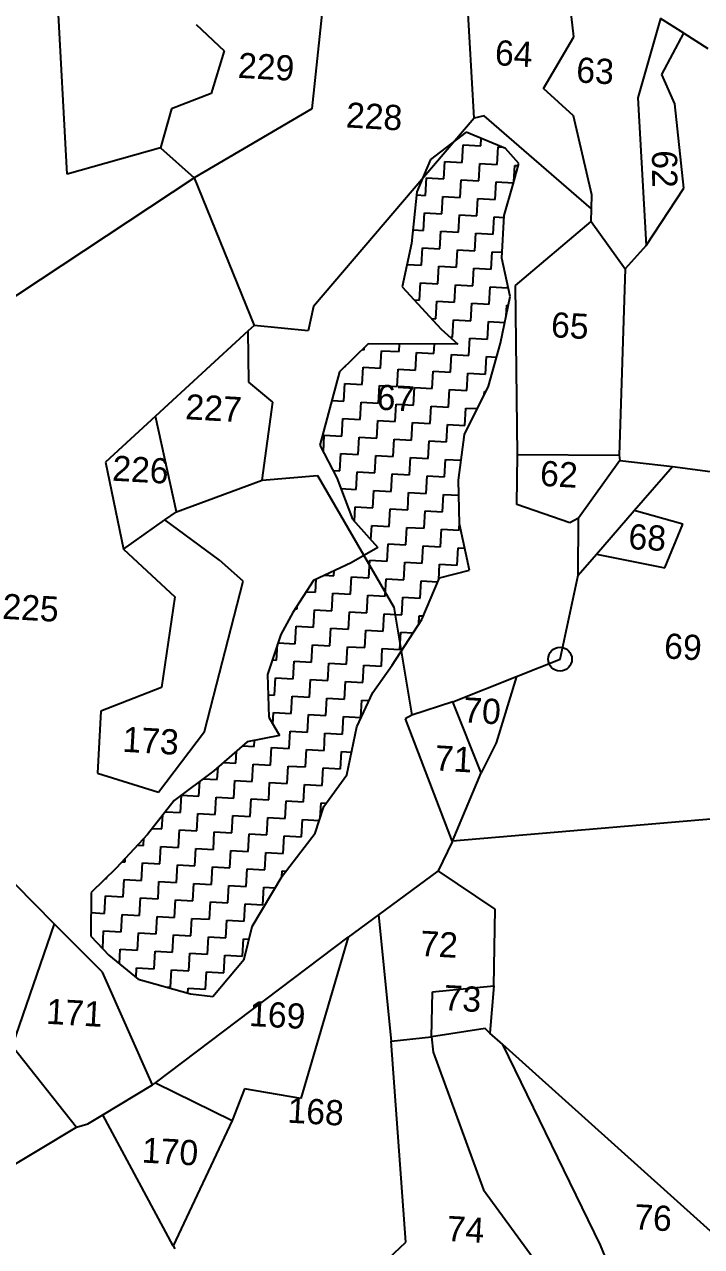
# Model space of a CAD drawing. Header units: metres. Extents: x 291643 to 293224, y 1990052 to 1993088.
# Drawn here: x 292453.8 to 292711.6, y 1990761.2 to 1991226.3 of the extents above; entities that cross this region are included whole.
import ezdxf
from ezdxf.enums import TextEntityAlignment as Align

# ---------------------------------------------------------------- set-up
doc = ezdxf.new("R2010")
doc.units = ezdxf.units.M
doc.header["$MEASUREMENT"] = 0
for name, color, linetype in [('POLY_HATCH', 12, 'Continuous'), ('POLY_PARCEL', 6, 'Continuous'), ('TEXT_PARCEL', 7, 'Continuous')]:
    doc.layers.add(name, color=color, linetype=linetype)
doc.styles.add('TEXT_MAP', font='')
doc.styles.get('TEXT_MAP').set_extended_font_data('Kruti Dev 050')

msp = doc.modelspace()

# ---------------------------------------------------------------- linework, layer by layer
msp.add_circle((292657.74, 1990984.74), 4.53)
at = {"layer": 'POLY_HATCH'}
for p, q in [((292622.06, 1991185.35), (292608.43, 1991174.88)), ((292637.01, 1991179.11), (292622.06, 1991185.35)), ((292642.09, 1991173.43), (292637.01, 1991179.11)), ((292608.43, 1991174.88), (292603.23, 1991162.59)), ((292639.84, 1991165.47), (292642.09, 1991173.43)), ((292636.46, 1991153.52), (292639.84, 1991165.47)), ((292603.23, 1991162.59), (292601.22, 1991142.92)), ((292635.55, 1991137.38), (292636.46, 1991153.52)), ((292601.22, 1991142.92), (292597.6, 1991126.48)), ((292638.78, 1991122.81), (292635.55, 1991137.38)), ((292597.6, 1991126.48), (292612.43, 1991110.36)), ((292635.08, 1991105.03), (292638.78, 1991122.81)), ((292612.43, 1991110.36), (292618.85, 1991104.6)), ((292584.67, 1991104.73), (292573.72, 1991094.11)), ((292618.85, 1991104.6), (292584.67, 1991104.73)), ((292630.55, 1991088.65), (292635.08, 1991105.03)), ((292573.72, 1991094.11), (292566.3, 1991066.2)), ((292621.42, 1991070.28), (292630.55, 1991088.65)), ((292619.08, 1991052.88), (292621.42, 1991070.28)), ((292566.3, 1991066.2), (292572.79, 1991053.7)), ((292572.79, 1991053.7), (292578.66, 1991038.08)), ((292619.49, 1991036.22), (292619.08, 1991052.88)), ((292578.66, 1991038.08), (292588.39, 1991027.19)), ((292623.28, 1991018.59), (292619.49, 1991036.22)), ((292588.39, 1991027.19), (292578.17, 1991021.47)), ((292578.17, 1991021.47), (292563.84, 1991014.63)), ((292563.84, 1991014.63), (292555.95, 1991002.49)), ((292605.12, 1990999.83), (292611.86, 1991015.64)), ((292611.86, 1991015.64), (292623.28, 1991018.59)), ((292555.95, 1991002.49), (292551.43, 1990994.2)), ((292593.79, 1990982.49), (292605.12, 1990999.83)), ((292551.43, 1990994.2), (292546.39, 1990978.9)), ((292586.46, 1990972.11), (292593.79, 1990982.49)), ((292546.39, 1990978.9), (292546.83, 1990962.69)), ((292580.32, 1990958.97), (292586.46, 1990972.11)), ((292546.83, 1990962.69), (292550.93, 1990955.72)), ((292576.59, 1990940.74), (292580.32, 1990958.97)), ((292550.93, 1990955.72), (292538.64, 1990953.26)), ((292538.64, 1990953.26), (292525.88, 1990942.29)), ((292525.88, 1990942.29), (292510.84, 1990931)), ((292567.81, 1990928.65), (292576.59, 1990940.74)), ((292510.84, 1990931), (292500.67, 1990918.09)), ((292564.54, 1990918.49), (292567.81, 1990928.65)), ((292500.67, 1990918.09), (292488.7, 1990905.27)), ((292551.91, 1990902.12), (292564.54, 1990918.49)), ((292488.7, 1990905.27), (292479.17, 1990895.92)), ((292540.49, 1990882.98), (292551.91, 1990902.12)), ((292479.17, 1990895.92), (292479.13, 1990879.29)), ((292479.13, 1990879.29), (292485.93, 1990872.16)), ((292537.53, 1990870.56), (292540.49, 1990882.98)), ((292485.93, 1990872.16), (292497.11, 1990862.98)), ((292525.49, 1990856.4), (292537.53, 1990870.56)), ((292497.11, 1990862.98), (292517.03, 1990857.36)), ((292517.03, 1990857.36), (292525.49, 1990856.4))]:
    msp.add_line(p, q, dxfattribs=at)
at = {"layer": 'POLY_HATCH', "linetype": 'Continuous'}
for p, q in [((292627.56, 1991180.05), (292627.72, 1991182.99)), ((292620.53, 1991173.77), (292620.91, 1991180.42)), ((292620.91, 1991180.42), (292627.56, 1991180.05)), ((292633.83, 1991173.02), (292634.2, 1991179.67)), ((292634.2, 1991179.67), (292635.91, 1991179.57)), ((292613.51, 1991167.5), (292613.88, 1991174.15)), ((292613.88, 1991174.15), (292620.53, 1991173.77)), ((292626.8, 1991166.75), (292627.18, 1991173.4)), ((292627.18, 1991173.4), (292633.83, 1991173.02)), ((292640.13, 1991166.5), (292640.48, 1991172.65)), ((292640.48, 1991172.65), (292641.84, 1991172.57)), ((292606.48, 1991161.23), (292606.86, 1991167.88)), ((292606.86, 1991167.88), (292613.51, 1991167.5)), ((292619.78, 1991160.48), (292620.16, 1991167.12)), ((292620.16, 1991167.12), (292626.8, 1991166.75)), ((292633.08, 1991159.73), (292633.45, 1991166.37)), ((292633.45, 1991166.37), (292639.99, 1991166)), ((292603.11, 1991161.42), (292606.48, 1991161.23)), ((292612.76, 1991154.2), (292613.13, 1991160.85)), ((292613.13, 1991160.85), (292619.78, 1991160.48)), ((292626.05, 1991153.45), (292626.43, 1991160.1)), ((292626.43, 1991160.1), (292633.08, 1991159.73)), ((292605.73, 1991147.93), (292606.11, 1991154.58)), ((292606.11, 1991154.58), (292612.76, 1991154.2)), ((292619.03, 1991147.18), (292619.41, 1991153.83)), ((292619.41, 1991153.83), (292626.05, 1991153.45)), ((292632.33, 1991146.43), (292632.7, 1991153.08)), ((292632.7, 1991153.08), (292636.43, 1991152.87)), ((292601.76, 1991148.16), (292605.73, 1991147.93)), ((292612.01, 1991140.91), (292612.38, 1991147.56)), ((292612.38, 1991147.56), (292619.03, 1991147.18)), ((292625.3, 1991140.16), (292625.68, 1991146.8)), ((292625.68, 1991146.8), (292632.33, 1991146.43)), ((292604.98, 1991134.63), (292605.36, 1991141.28)), ((292605.36, 1991141.28), (292612.01, 1991140.91)), ((292618.28, 1991133.88), (292618.65, 1991140.53)), ((292618.65, 1991140.53), (292625.3, 1991140.16)), ((292631.58, 1991133.13), (292631.95, 1991139.78)), ((292631.95, 1991139.78), (292635.68, 1991139.57)), ((292599.46, 1991134.95), (292604.98, 1991134.63)), ((292611.26, 1991127.61), (292611.63, 1991134.26)), ((292611.63, 1991134.26), (292618.28, 1991133.88)), ((292624.55, 1991126.86), (292624.93, 1991133.51)), ((292624.93, 1991133.51), (292631.58, 1991133.13)), ((292604.23, 1991121.34), (292604.61, 1991127.99)), ((292604.61, 1991127.99), (292611.26, 1991127.61)), ((292617.53, 1991120.59), (292617.9, 1991127.24)), ((292617.9, 1991127.24), (292624.55, 1991126.86)), ((292630.82, 1991119.84), (292631.2, 1991126.48)), ((292631.2, 1991126.48), (292637.85, 1991126.11)), ((292637.85, 1991126.11), (292637.89, 1991126.83)), ((292602.23, 1991121.45), (292604.23, 1991121.34)), ((292610.5, 1991114.31), (292610.88, 1991120.96)), ((292610.88, 1991120.96), (292617.53, 1991120.59)), ((292623.8, 1991113.56), (292624.18, 1991120.21)), ((292624.18, 1991120.21), (292630.82, 1991119.84)), ((292637.25, 1991115.46), (292637.47, 1991119.46)), ((292637.47, 1991119.46), (292638.07, 1991119.43)), ((292608.7, 1991114.42), (292610.5, 1991114.31)), ((292616.78, 1991107.29), (292617.15, 1991113.94)), ((292617.15, 1991113.94), (292623.8, 1991113.56)), ((292630.07, 1991106.54), (292630.45, 1991113.19)), ((292630.45, 1991113.19), (292636.7, 1991112.84)), ((292615.79, 1991107.35), (292616.78, 1991107.29)), ((292582.43, 1991102.56), (292583.16, 1991102.52)), ((292583.16, 1991102.52), (292583.21, 1991103.31)), ((292596.46, 1991101.77), (292596.62, 1991104.69)), ((292609.75, 1991101.02), (292609.96, 1991104.64)), ((292623.05, 1991100.27), (292623.43, 1991106.92)), ((292623.43, 1991106.92), (292630.07, 1991106.54)), ((292589.43, 1991095.5), (292589.81, 1991102.14)), ((292589.81, 1991102.14), (292596.46, 1991101.77)), ((292602.73, 1991094.75), (292603.11, 1991101.39)), ((292603.11, 1991101.39), (292609.75, 1991101.02)), ((292616.03, 1991093.99), (292616.4, 1991100.64)), ((292616.4, 1991100.64), (292623.05, 1991100.27)), ((292629.32, 1991093.24), (292629.7, 1991099.89)), ((292629.7, 1991099.89), (292633.59, 1991099.67)), ((292575.94, 1991096.26), (292576.14, 1991096.25)), ((292576.14, 1991096.25), (292576.15, 1991096.47)), ((292582.41, 1991089.22), (292582.79, 1991095.87)), ((292582.79, 1991095.87), (292589.43, 1991095.5)), ((292595.71, 1991088.47), (292596.08, 1991095.12)), ((292596.08, 1991095.12), (292602.73, 1991094.75)), ((292609, 1991087.72), (292609.38, 1991094.37)), ((292609.38, 1991094.37), (292616.03, 1991093.99)), ((292622.3, 1991086.97), (292622.67, 1991093.62)), ((292622.67, 1991093.62), (292629.32, 1991093.24)), ((292575.39, 1991082.95), (292575.76, 1991089.6)), ((292575.76, 1991089.6), (292582.41, 1991089.22)), ((292588.68, 1991082.2), (292589.06, 1991088.85)), ((292589.06, 1991088.85), (292595.71, 1991088.47)), ((292601.98, 1991081.45), (292602.35, 1991088.1)), ((292602.35, 1991088.1), (292609, 1991087.72)), ((292615.28, 1991080.7), (292615.65, 1991087.35)), ((292615.65, 1991087.35), (292622.3, 1991086.97)), ((292628.87, 1991085.28), (292628.95, 1991086.6)), ((292628.95, 1991086.6), (292629.51, 1991086.56)), ((292570.82, 1991083.21), (292575.39, 1991082.95)), ((292581.66, 1991075.93), (292582.03, 1991082.58)), ((292582.03, 1991082.58), (292588.68, 1991082.2)), ((292594.96, 1991075.18), (292595.33, 1991081.82)), ((292595.33, 1991081.82), (292601.98, 1991081.45)), ((292608.25, 1991074.43), (292608.63, 1991081.07)), ((292608.63, 1991081.07), (292615.28, 1991080.7)), ((292621.55, 1991073.67), (292621.92, 1991080.32)), ((292621.92, 1991080.32), (292626.29, 1991080.08)), ((292574.64, 1991069.65), (292575.01, 1991076.3)), ((292575.01, 1991076.3), (292581.66, 1991075.93)), ((292587.93, 1991068.9), (292588.31, 1991075.55)), ((292588.31, 1991075.55), (292594.96, 1991075.18)), ((292601.23, 1991068.15), (292601.6, 1991074.8)), ((292601.6, 1991074.8), (292608.25, 1991074.43)), ((292567.63, 1991063.64), (292567.99, 1991070.03)), ((292567.99, 1991070.03), (292574.64, 1991069.65)), ((292614.52, 1991067.4), (292614.9, 1991074.05)), ((292614.9, 1991074.05), (292621.55, 1991073.67)), ((292580.91, 1991062.63), (292581.28, 1991069.28)), ((292581.28, 1991069.28), (292587.93, 1991068.9)), ((292594.21, 1991061.88), (292594.58, 1991068.53)), ((292594.58, 1991068.53), (292601.23, 1991068.15)), ((292607.5, 1991061.13), (292607.88, 1991067.78)), ((292607.88, 1991067.78), (292614.52, 1991067.4)), ((292573.89, 1991056.36), (292574.26, 1991063.01)), ((292574.26, 1991063.01), (292580.91, 1991062.63)), ((292587.18, 1991055.61), (292587.56, 1991062.26)), ((292587.56, 1991062.26), (292594.21, 1991061.88)), ((292600.48, 1991054.86), (292600.85, 1991061.5)), ((292600.85, 1991061.5), (292607.5, 1991061.13)), ((292613.77, 1991054.11), (292614.15, 1991060.75)), ((292614.15, 1991060.75), (292620.09, 1991060.42)), ((292571.33, 1991056.5), (292573.89, 1991056.36)), ((292580.16, 1991049.33), (292580.53, 1991055.98)), ((292580.53, 1991055.98), (292587.18, 1991055.61)), ((292593.45, 1991048.58), (292593.83, 1991055.23)), ((292593.83, 1991055.23), (292600.48, 1991054.86)), ((292606.75, 1991047.83), (292607.13, 1991054.48)), ((292607.13, 1991054.48), (292613.77, 1991054.11)), ((292574.3, 1991049.67), (292580.16, 1991049.33)), ((292586.43, 1991042.31), (292586.81, 1991048.96)), ((292586.81, 1991048.96), (292593.45, 1991048.58)), ((292599.73, 1991041.56), (292600.1, 1991048.21)), ((292600.1, 1991048.21), (292606.75, 1991047.83)), ((292613.02, 1991040.81), (292613.4, 1991047.46)), ((292613.4, 1991047.46), (292619.22, 1991047.13)), ((292579.47, 1991037.17), (292579.78, 1991042.69)), ((292579.78, 1991042.69), (292586.43, 1991042.31)), ((292592.7, 1991035.29), (292593.08, 1991041.94)), ((292593.08, 1991041.94), (292599.73, 1991041.56)), ((292606, 1991034.54), (292606.38, 1991041.18)), ((292606.38, 1991041.18), (292613.02, 1991040.81)), ((292585.74, 1991030.15), (292586.06, 1991035.66)), ((292586.06, 1991035.66), (292592.7, 1991035.29)), ((292598.98, 1991028.26), (292599.35, 1991034.91)), ((292599.35, 1991034.91), (292606, 1991034.54)), ((292612.27, 1991027.51), (292612.65, 1991034.16)), ((292612.65, 1991034.16), (292619.3, 1991033.79)), ((292619.3, 1991033.79), (292619.47, 1991036.95)), ((292591.95, 1991021.99), (292592.33, 1991028.64)), ((292592.33, 1991028.64), (292598.98, 1991028.26)), ((292605.25, 1991021.24), (292605.62, 1991027.89)), ((292605.62, 1991027.89), (292612.27, 1991027.51)), ((292618.55, 1991020.49), (292618.92, 1991027.14)), ((292618.92, 1991027.14), (292621.47, 1991026.99)), ((292584.93, 1991015.72), (292585.3, 1991022.37)), ((292585.3, 1991022.37), (292591.95, 1991021.99)), ((292598.23, 1991014.97), (292598.6, 1991021.62)), ((292598.6, 1991021.62), (292605.25, 1991021.24)), ((292611.56, 1991014.94), (292611.9, 1991020.87)), ((292611.9, 1991020.87), (292618.55, 1991020.49)), ((292564.61, 1991010.2), (292564.89, 1991015.14)), ((292568.1, 1991016.67), (292571.63, 1991016.47)), ((292571.63, 1991016.47), (292571.74, 1991018.4)), ((292577.91, 1991009.45), (292578.28, 1991016.09)), ((292578.28, 1991016.09), (292584.93, 1991015.72)), ((292591.2, 1991008.7), (292591.58, 1991015.34)), ((292591.58, 1991015.34), (292598.23, 1991014.97)), ((292604.5, 1991007.94), (292604.87, 1991014.59)), ((292604.87, 1991014.59), (292611.26, 1991014.23)), ((292561.08, 1991010.4), (292564.61, 1991010.2)), ((292570.88, 1991003.17), (292571.26, 1991009.82)), ((292571.26, 1991009.82), (292577.91, 1991009.45)), ((292557.59, 1991003.92), (292557.65, 1991005.11)), ((292584.18, 1991002.42), (292584.55, 1991009.07)), ((292584.55, 1991009.07), (292591.2, 1991008.7)), ((292597.47, 1991001.67), (292597.85, 1991008.32)), ((292597.85, 1991008.32), (292604.5, 1991007.94)), ((292556.91, 1991003.96), (292557.59, 1991003.92)), ((292563.86, 1990996.9), (292564.23, 1991003.55)), ((292564.23, 1991003.55), (292570.88, 1991003.17)), ((292577.15, 1990996.15), (292577.53, 1991002.8)), ((292577.53, 1991002.8), (292584.18, 1991002.42)), ((292590.45, 1990995.4), (292590.83, 1991002.05)), ((292590.83, 1991002.05), (292597.47, 1991001.67)), ((292603.94, 1990998.02), (292604.12, 1991001.3)), ((292604.12, 1991001.3), (292605.71, 1991001.21)), ((292556.83, 1990990.63), (292557.21, 1990997.28)), ((292557.21, 1990997.28), (292563.86, 1990996.9)), ((292570.13, 1990989.88), (292570.51, 1990996.52)), ((292570.51, 1990996.52), (292577.15, 1990996.15)), ((292583.43, 1990989.13), (292583.8, 1990995.77)), ((292583.8, 1990995.77), (292590.45, 1990995.4)), ((292550.38, 1990990.99), (292556.83, 1990990.63)), ((292596.72, 1990988.38), (292597.1, 1990995.02)), ((292597.1, 1990995.02), (292601.81, 1990994.76)), ((292549.81, 1990984.35), (292550.15, 1990990.29)), ((292563.11, 1990983.6), (292563.48, 1990990.25)), ((292563.48, 1990990.25), (292570.13, 1990989.88)), ((292576.4, 1990982.85), (292576.78, 1990989.5)), ((292576.78, 1990989.5), (292583.43, 1990989.13)), ((292589.7, 1990982.1), (292590.08, 1990988.75)), ((292590.08, 1990988.75), (292596.72, 1990988.38)), ((292548.22, 1990984.44), (292549.81, 1990984.35)), ((292556.08, 1990977.33), (292556.46, 1990983.98)), ((292556.46, 1990983.98), (292563.11, 1990983.6)), ((292569.38, 1990976.58), (292569.76, 1990983.23)), ((292569.76, 1990983.23), (292576.4, 1990982.85)), ((292582.68, 1990975.83), (292583.05, 1990982.48)), ((292583.05, 1990982.48), (292589.7, 1990982.1)), ((292549.06, 1990971.06), (292549.44, 1990977.71)), ((292549.44, 1990977.71), (292556.08, 1990977.33)), ((292562.36, 1990970.31), (292562.73, 1990976.96)), ((292562.73, 1990976.96), (292569.38, 1990976.58)), ((292575.65, 1990969.56), (292576.03, 1990976.21)), ((292576.03, 1990976.21), (292582.68, 1990975.83)), ((292546.6, 1990971.2), (292549.06, 1990971.06)), ((292555.33, 1990964.04), (292555.71, 1990970.68)), ((292555.71, 1990970.68), (292562.36, 1990970.31)), ((292568.63, 1990963.28), (292569, 1990969.93)), ((292569, 1990969.93), (292575.65, 1990969.56)), ((292581.93, 1990962.53), (292582.3, 1990969.18)), ((292582.3, 1990969.18), (292585.02, 1990969.03)), ((292548.43, 1990959.96), (292548.68, 1990964.41)), ((292548.68, 1990964.41), (292555.33, 1990964.04)), ((292561.61, 1990957.01), (292561.98, 1990963.66)), ((292561.98, 1990963.66), (292568.63, 1990963.28)), ((292574.9, 1990956.26), (292575.28, 1990962.91)), ((292575.28, 1990962.91), (292581.93, 1990962.53)), ((292541.29, 1990951.49), (292541.42, 1990953.82)), ((292554.58, 1990950.74), (292554.96, 1990957.39)), ((292554.96, 1990957.39), (292561.61, 1990957.01)), ((292567.88, 1990949.99), (292568.25, 1990956.64)), ((292568.25, 1990956.64), (292574.9, 1990956.26)), ((292534.26, 1990945.22), (292534.52, 1990949.72)), ((292536.87, 1990951.74), (292541.29, 1990951.49)), ((292547.56, 1990944.47), (292547.93, 1990951.11)), ((292547.93, 1990951.11), (292554.58, 1990950.74)), ((292560.86, 1990943.72), (292561.23, 1990950.36)), ((292561.23, 1990950.36), (292567.88, 1990949.99)), ((292574.15, 1990942.96), (292574.53, 1990949.61)), ((292574.53, 1990949.61), (292578.36, 1990949.4)), ((292529.59, 1990945.48), (292534.26, 1990945.22)), ((292540.54, 1990938.19), (292540.91, 1990944.84)), ((292540.91, 1990944.84), (292547.56, 1990944.47)), ((292527.24, 1990938.94), (292527.51, 1990943.69)), ((292553.83, 1990937.44), (292554.21, 1990944.09)), ((292554.21, 1990944.09), (292560.86, 1990943.72)), ((292567.13, 1990936.69), (292567.5, 1990943.34)), ((292567.5, 1990943.34), (292574.15, 1990942.96)), ((292520.22, 1990932.67), (292520.53, 1990938.28)), ((292521.83, 1990939.25), (292527.24, 1990938.94)), ((292533.51, 1990931.92), (292533.89, 1990938.57)), ((292533.89, 1990938.57), (292540.54, 1990938.19)), ((292546.81, 1990931.17), (292547.18, 1990937.82)), ((292547.18, 1990937.82), (292553.83, 1990937.44)), ((292560.1, 1990930.42), (292560.48, 1990937.07)), ((292560.48, 1990937.07), (292567.13, 1990936.69)), ((292513.19, 1990926.4), (292513.57, 1990933.05)), ((292513.57, 1990933.05), (292520.22, 1990932.67)), ((292526.49, 1990925.65), (292526.86, 1990932.3)), ((292526.86, 1990932.3), (292533.51, 1990931.92)), ((292539.78, 1990924.9), (292540.16, 1990931.55)), ((292540.16, 1990931.55), (292546.81, 1990931.17)), ((292553.08, 1990924.15), (292553.46, 1990930.79)), ((292553.46, 1990930.79), (292560.1, 1990930.42)), ((292507.47, 1990926.72), (292513.19, 1990926.4)), ((292519.46, 1990919.38), (292519.84, 1990926.02)), ((292519.84, 1990926.02), (292526.49, 1990925.65)), ((292566.43, 1990924.38), (292566.75, 1990930.04)), ((292566.75, 1990930.04), (292568.74, 1990929.93)), ((292506.17, 1990920.13), (292506.47, 1990925.45)), ((292532.76, 1990918.62), (292533.14, 1990925.27)), ((292533.14, 1990925.27), (292539.78, 1990924.9)), ((292546.06, 1990917.87), (292546.43, 1990924.52)), ((292546.43, 1990924.52), (292553.08, 1990924.15)), ((292559.35, 1990917.12), (292559.73, 1990923.77)), ((292559.73, 1990923.77), (292566.12, 1990923.41)), ((292499.14, 1990913.85), (292499.3, 1990916.63)), ((292502.44, 1990920.34), (292506.17, 1990920.13)), ((292512.44, 1990913.1), (292512.82, 1990919.75)), ((292512.82, 1990919.75), (292519.46, 1990919.38)), ((292525.74, 1990912.35), (292526.11, 1990919)), ((292526.11, 1990919), (292532.76, 1990918.62)), ((292539.03, 1990911.6), (292539.41, 1990918.25)), ((292539.41, 1990918.25), (292546.06, 1990917.87)), ((292552.33, 1990910.85), (292552.71, 1990917.5)), ((292552.71, 1990917.5), (292559.35, 1990917.12)), ((292496.83, 1990913.98), (292499.14, 1990913.85)), ((292505.42, 1990906.83), (292505.79, 1990913.48)), ((292505.79, 1990913.48), (292512.44, 1990913.1)), ((292518.71, 1990906.08), (292519.09, 1990912.73)), ((292519.09, 1990912.73), (292525.74, 1990912.35)), ((292532.01, 1990905.33), (292532.39, 1990911.98)), ((292532.39, 1990911.98), (292539.03, 1990911.6)), ((292490.91, 1990907.65), (292492.12, 1990907.58)), ((292492.12, 1990907.58), (292492.2, 1990909.03)), ((292498.39, 1990900.56), (292498.77, 1990907.21)), ((292498.77, 1990907.21), (292505.42, 1990906.83)), ((292545.31, 1990904.58), (292545.68, 1990911.23)), ((292545.68, 1990911.23), (292552.33, 1990910.85)), ((292511.69, 1990899.81), (292512.07, 1990906.45)), ((292512.07, 1990906.45), (292518.71, 1990906.08)), ((292524.99, 1990899.06), (292525.36, 1990905.7)), ((292525.36, 1990905.7), (292532.01, 1990905.33)), ((292538.28, 1990898.3), (292538.66, 1990904.95)), ((292538.66, 1990904.95), (292545.31, 1990904.58)), ((292551.83, 1990901.98), (292551.95, 1990904.2)), ((292551.95, 1990904.2), (292553.45, 1990904.12)), ((292484.68, 1990901.33), (292485.1, 1990901.31)), ((292485.1, 1990901.31), (292485.12, 1990901.77)), ((292491.37, 1990894.28), (292491.75, 1990900.93)), ((292491.75, 1990900.93), (292498.39, 1990900.56)), ((292504.67, 1990893.53), (292505.04, 1990900.18)), ((292505.04, 1990900.18), (292511.69, 1990899.81)), ((292517.96, 1990892.78), (292518.34, 1990899.43)), ((292518.34, 1990899.43), (292524.99, 1990899.06)), ((292531.26, 1990892.03), (292531.63, 1990898.68)), ((292531.63, 1990898.68), (292538.28, 1990898.3)), ((292544.56, 1990891.28), (292544.93, 1990897.93)), ((292544.93, 1990897.93), (292549.26, 1990897.68)), ((292484.35, 1990888.01), (292484.72, 1990894.66)), ((292484.72, 1990894.66), (292491.37, 1990894.28)), ((292497.64, 1990887.26), (292498.02, 1990893.91)), ((292498.02, 1990893.91), (292504.67, 1990893.53)), ((292510.94, 1990886.51), (292511.31, 1990893.16)), ((292511.31, 1990893.16), (292517.96, 1990892.78)), ((292524.24, 1990885.76), (292524.61, 1990892.41)), ((292524.61, 1990892.41), (292531.26, 1990892.03)), ((292537.53, 1990885.01), (292537.91, 1990891.66)), ((292537.91, 1990891.66), (292544.56, 1990891.28)), ((292479.15, 1990888.3), (292484.35, 1990888.01)), ((292490.62, 1990880.99), (292490.99, 1990887.64)), ((292490.99, 1990887.64), (292497.64, 1990887.26)), ((292503.92, 1990880.24), (292504.29, 1990886.89)), ((292504.29, 1990886.89), (292510.94, 1990886.51)), ((292517.21, 1990879.49), (292517.59, 1990886.13)), ((292517.59, 1990886.13), (292524.24, 1990885.76)), ((292530.51, 1990878.74), (292530.88, 1990885.38)), ((292530.88, 1990885.38), (292537.53, 1990885.01)), ((292483.6, 1990874.72), (292483.97, 1990881.36)), ((292483.97, 1990881.36), (292490.62, 1990880.99)), ((292496.89, 1990873.96), (292497.27, 1990880.61)), ((292497.27, 1990880.61), (292503.92, 1990880.24)), ((292510.19, 1990873.21), (292510.56, 1990879.86)), ((292510.56, 1990879.86), (292517.21, 1990879.49)), ((292483.48, 1990874.72), (292483.6, 1990874.72)), ((292523.48, 1990872.46), (292523.86, 1990879.11)), ((292523.86, 1990879.11), (292530.51, 1990878.74)), ((292536.78, 1990871.71), (292537.16, 1990878.36)), ((292537.16, 1990878.36), (292539.36, 1990878.24)), ((292489.94, 1990868.87), (292490.24, 1990874.34)), ((292490.24, 1990874.34), (292496.89, 1990873.96)), ((292503.16, 1990866.94), (292503.54, 1990873.59)), ((292503.54, 1990873.59), (292510.19, 1990873.21)), ((292516.46, 1990866.19), (292516.84, 1990872.84)), ((292516.84, 1990872.84), (292523.48, 1990872.46)), ((292529.76, 1990865.44), (292530.13, 1990872.09)), ((292530.13, 1990872.09), (292536.78, 1990871.71)), ((292496.31, 1990863.64), (292496.52, 1990867.32)), ((292496.52, 1990867.32), (292503.16, 1990866.94)), ((292509.44, 1990859.92), (292509.81, 1990866.57)), ((292509.81, 1990866.57), (292516.46, 1990866.19)), ((292522.73, 1990859.17), (292523.11, 1990865.81)), ((292523.11, 1990865.81), (292529.76, 1990865.44)), ((292507.61, 1990860.02), (292509.44, 1990859.92)), ((292515.98, 1990857.66), (292516.09, 1990859.54)), ((292516.09, 1990859.54), (292522.73, 1990859.17))]:
    msp.add_line(p, q, dxfattribs=at)
at = {"layer": 'POLY_PARCEL'}
for p, q in [((292625.1, 1991190.62), (292620.85, 1991261.89)), ((292470.09, 1991169.31), (292465.9, 1991245.15)), ((292663.06, 1991221.56), (292660.5, 1991242.75)), ((292567.58, 1991234.87), (292563.25, 1991194.11)), ((292696.01, 1991228.55), (292687.33, 1991198.39)), ((292704.88, 1991222.95), (292696.01, 1991228.55)), ((292519.19, 1991226.29), (292529.91, 1991216.29)), ((292651.43, 1991201.92), (292663.06, 1991221.56)), ((292696.48, 1991207.27), (292704.88, 1991222.95)), ((292704.88, 1991222.95), (292713.96, 1991217.18)), ((292529.91, 1991216.29), (292524.85, 1991200.04)), ((292701.49, 1991196.08), (292696.48, 1991207.27)), ((292662.87, 1991191.5), (292651.43, 1991201.92)), ((292524.85, 1991200.04), (292509.85, 1991194.12)), ((292687.33, 1991198.39), (292690.55, 1991142.21)), ((292704.94, 1991163.94), (292701.49, 1991196.08)), ((292509.85, 1991194.12), (292505.63, 1991179.33)), ((292563.25, 1991194.11), (292518.43, 1991167.9)), ((292628.91, 1991191.53), (292625.1, 1991190.62)), ((292669.72, 1991156.17), (292628.91, 1991191.53)), ((292669.82, 1991161.42), (292662.87, 1991191.5)), ((292625.1, 1991190.62), (292563.89, 1991118.91)), ((292505.63, 1991179.33), (292470.09, 1991169.31)), ((292505.63, 1991179.33), (292518.43, 1991167.9)), ((292420.4, 1991103.12), (292518.43, 1991167.9)), ((292518.43, 1991167.9), (292541.31, 1991111.77)), ((292690.55, 1991142.21), (292704.94, 1991163.94)), ((292669.72, 1991156.17), (292669.82, 1991161.42)), ((292669.62, 1991151.28), (292669.72, 1991156.17)), ((292640.8, 1991126.98), (292669.62, 1991151.28)), ((292669.62, 1991151.28), (292682.6, 1991133.23)), ((292690.55, 1991142.21), (292682.6, 1991133.23)), ((292682.6, 1991133.23), (292680.28, 1991062.37)), ((292641.61, 1991062.58), (292640.8, 1991126.98)), ((292563.89, 1991118.91), (292561.86, 1991109.63)), ((292539.05, 1991109.69), (292503.77, 1991077.26)), ((292541.31, 1991111.77), (292539.05, 1991109.69)), ((292539.3, 1991090.18), (292539.05, 1991109.69)), ((292561.86, 1991109.63), (292541.31, 1991111.77)), ((292548.35, 1991082.57), (292539.3, 1991090.18)), ((292544.3, 1991052.81), (292548.35, 1991082.57)), ((292503.77, 1991077.26), (292484.69, 1991059.73)), ((292511.65, 1991040.85), (292503.77, 1991077.26)), ((292641.33, 1991043.66), (292641.61, 1991062.58)), ((292641.61, 1991062.58), (292680.28, 1991062.37)), ((292680.28, 1991062.37), (292680.57, 1991060.38)), ((292484.69, 1991059.73), (292491.5, 1991026.6)), ((292680.57, 1991060.38), (292664.72, 1991038.39)), ((292680.57, 1991060.38), (292700.57, 1991058.07)), ((292686.01, 1991041.28), (292700.57, 1991058.07)), ((292700.57, 1991058.07), (292731.01, 1991054.08)), ((292511.65, 1991040.85), (292544.3, 1991052.81)), ((292544.3, 1991052.81), (292565.37, 1991054.65)), ((292565.37, 1991054.65), (292594.51, 1991004.48)), ((292661.46, 1991036.6), (292641.33, 1991043.66)), ((292491.5, 1991026.6), (292507.29, 1991037.77)), ((292507.29, 1991037.77), (292511.65, 1991040.85)), ((292528.02, 1991022.44), (292507.29, 1991037.77)), ((292664.72, 1991038.39), (292661.46, 1991036.6)), ((292664.68, 1991016.69), (292664.72, 1991038.39)), ((292671.61, 1991024.68), (292686.01, 1991041.28)), ((292704.46, 1991036.15), (292686.01, 1991041.28)), ((292697.61, 1991019.57), (292704.46, 1991036.15)), ((292491.5, 1991026.6), (292511.05, 1991008.41)), ((292664.68, 1991016.69), (292671.61, 1991024.68)), ((292671.61, 1991024.68), (292697.61, 1991019.57)), ((292537.04, 1991014.43), (292528.02, 1991022.44)), ((292522.37, 1990957.27), (292537.04, 1991014.43)), ((292657.74, 1990984.74), (292664.68, 1991016.69)), ((292511.05, 1991008.41), (292505.94, 1990973.98)), ((292594.51, 1991004.48), (292601.27, 1990963.46)), ((292641.19, 1990978.17), (292657.74, 1990984.74)), ((292616.95, 1990968.5), (292641.19, 1990978.17)), ((292641.19, 1990978.17), (292633.45, 1990952.97)), ((292505.94, 1990973.98), (292482.94, 1990965.02)), ((292616.95, 1990968.5), (292601.27, 1990963.46)), ((292627.67, 1990941.46), (292616.95, 1990968.5)), ((292482.94, 1990965.02), (292481.6, 1990941.42)), ((292601.27, 1990963.46), (292598.83, 1990962.02)), ((292598.83, 1990962.02), (292616.71, 1990915.25)), ((292504.88, 1990934.19), (292522.37, 1990957.27)), ((292633.45, 1990952.97), (292627.67, 1990941.46)), ((292481.6, 1990941.42), (292504.88, 1990934.19)), ((292616.81, 1990915.49), (292627.67, 1990941.46)), ((292743.26, 1990926.25), (292616.81, 1990915.49)), ((292465.17, 1990884.08), (292433.47, 1990916.07)), ((292616.71, 1990915.25), (292611.32, 1990904.22)), ((292616.71, 1990915.25), (292616.81, 1990915.49)), ((292611.32, 1990904.22), (292588.65, 1990887.45)), ((292633, 1990889.58), (292611.32, 1990904.22)), ((292632.53, 1990860.41), (292633, 1990889.58)), ((292465.17, 1990884.08), (292449.13, 1990837.64)), ((292483.47, 1990865.68), (292465.17, 1990884.08)), ((292588.65, 1990887.45), (292577.13, 1990878.92)), ((292588.65, 1990887.45), (292593.45, 1990839.34)), ((292503.73, 1990823.5), (292577.13, 1990878.92)), ((292577.13, 1990878.92), (292559.06, 1990817.61)), ((292502.61, 1990822.82), (292483.47, 1990865.68)), ((292608.77, 1990841.09), (292609.12, 1990858.18)), ((292609.12, 1990858.18), (292632.53, 1990860.41)), ((292632.53, 1990860.41), (292631.07, 1990842.47)), ((292629.18, 1990844.18), (292608.77, 1990841.09)), ((292631.07, 1990842.47), (292629.18, 1990844.18)), ((292635.95, 1990838.09), (292631.07, 1990842.47)), ((292449.13, 1990837.64), (292473.57, 1990806.66)), ((292593.45, 1990839.34), (292608.77, 1990841.09)), ((292599, 1990762.88), (292593.45, 1990839.34)), ((292608.77, 1990841.09), (292609.41, 1990835.18)), ((292673.16, 1990761.77), (292635.95, 1990838.09)), ((292746.68, 1990738.63), (292635.95, 1990838.09)), ((292609.41, 1990835.18), (292628.65, 1990782.87)), ((292502.61, 1990822.82), (292503.73, 1990823.5)), ((292503.73, 1990823.5), (292532.93, 1990809.22)), ((292483.69, 1990811.42), (292502.61, 1990822.82)), ((292537.55, 1990821.19), (292532.93, 1990809.22)), ((292559.06, 1990817.61), (292537.55, 1990821.19)), ((292477.99, 1990807.98), (292483.69, 1990811.42)), ((292510.5, 1990761.57), (292483.69, 1990811.42)), ((292435.6, 1990783.9), (292473.57, 1990806.66)), ((292473.57, 1990806.66), (292477.99, 1990807.98)), ((292532.93, 1990809.22), (292510.5, 1990761.57)), ((292628.65, 1990782.87), (292653.5, 1990748.85)), ((292510.5, 1990761.57), (292511.06, 1990760.43)), ((292559.81, 1990726.04), (292599, 1990762.88)), ((292685.88, 1990731.3), (292673.16, 1990761.77))]:
    msp.add_line(p, q, dxfattribs=at)

# ---------------------------------------------------------------- texts
at = {"layer": 'TEXT_PARCEL', "style": 'TEXT_MAP'}
for s, rotation, p in [('64', 356.768, (292639.9, 1991210.42)), ('229', 356.768, (292545.59, 1991205.4)), ('63', 356.768, (292670.85, 1991203.86)), ('228', 356.768, (292586.73, 1991186.51)), ('62', 270.3462, (292692.8, 1991171.23)), ('65', 356.768, (292661.25, 1991106.9)), ('67', 356.768, (292594.85, 1991079.36)), ('227', 356.768, (292525.55, 1991075.48)), ('226', 356.768, (292497.74, 1991052.09)), ('62', 356.768, (292657.07, 1991050.35)), ('68', 356.768, (292690.72, 1991026.28)), ('225', 356.768, (292455.9, 1990999.53)), ('69', 356.768, (292704.3, 1990984.67)), ('70', 356.768, (292627.8, 1990960.31)), ('173', 356.768, (292501.62, 1990948.93)), ('71', 356.768, (292616.95, 1990942.03)), ('72', 356.768, (292611.41, 1990871.47)), ('73', 356.768, (292620.34, 1990850.83)), ('171', 356.768, (292472.62, 1990845.42)), ('169', 356.768, (292549.83, 1990844.59)), ('168', 356.768, (292564.46, 1990807.8)), ('170', 356.768, (292509.01, 1990792.62)), ('76', 356.768, (292692.92, 1990767.43)), ('74', 356.768, (292621.51, 1990762.97))]:
    msp.add_text(s, height=9.589, rotation=rotation, dxfattribs=at).set_placement(p, align=Align.CENTER)

doc.saveas('drawing.dxf')
